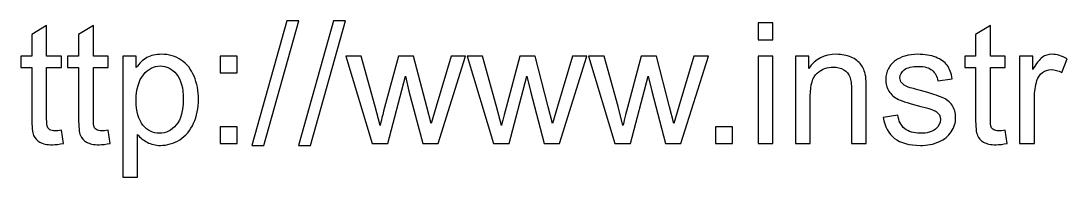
# Model space of a CAD drawing. Header units: centimetres. Extents: x -21.6 to 10.2, y -8.4 to 17.
# Drawn here: x -15.84 to -10.57, y 16.24 to 17.03 of the extents above; entities that cross this region are included whole.
import ezdxf

# ---------------------------------------------------------------- set-up
doc = ezdxf.new("R2010")
doc.units = ezdxf.units.CM
doc.header["$MEASUREMENT"] = 0
doc.layers.add('layer 1', color=7, linetype='Continuous')

msp = doc.modelspace()

# ---------------------------------------------------------------- linework, layer by layer
at = {"layer": 'layer 1', "color": 250}
for points, knots in [([(-14.67413, 16.40101), (-14.67413, 16.40101), (-14.49802, 17.02755), (-14.49802, 17.02755), (-14.49802, 17.02755), (-14.49802, 17.02755), (-14.43805, 17.02755), (-14.43805, 17.02755), (-14.43805, 17.02755), (-14.43805, 17.02755), (-14.61416, 16.40101), (-14.61416, 16.40101), (-14.61416, 16.40101), (-14.61416, 16.40101), (-14.67413, 16.40101), (-14.67413, 16.40101)], [0, 0, 0, 0, 0.2, 0.2, 0.2, 0.2, 0.4, 0.4, 0.4, 0.4, 0.6, 0.6, 0.6, 0.6, 1, 1, 1, 1]), ([(-14.4389, 16.40101), (-14.4389, 16.40101), (-14.26279, 17.02755), (-14.26279, 17.02755), (-14.26279, 17.02755), (-14.26279, 17.02755), (-14.20282, 17.02755), (-14.20282, 17.02755), (-14.20282, 17.02755), (-14.20282, 17.02755), (-14.37893, 16.40101), (-14.37893, 16.40101), (-14.37893, 16.40101), (-14.37893, 16.40101), (-14.4389, 16.40101), (-14.4389, 16.40101)], [0, 0, 0, 0, 0.2, 0.2, 0.2, 0.2, 0.4, 0.4, 0.4, 0.4, 0.6, 0.6, 0.6, 0.6, 1, 1, 1, 1]), ([(-12.12495, 16.93272), (-12.12495, 16.93272), (-12.12495, 17.01739), (-12.12495, 17.01739), (-12.12495, 17.01739), (-12.12495, 17.01739), (-12.05044, 17.01739), (-12.05044, 17.01739), (-12.05044, 17.01739), (-12.05044, 17.01739), (-12.05044, 16.93272), (-12.05044, 16.93272), (-12.05044, 16.93272), (-12.05044, 16.93272), (-12.12495, 16.93272), (-12.12495, 16.93272)], [0, 0, 0, 0, 0.2, 0.2, 0.2, 0.2, 0.4, 0.4, 0.4, 0.4, 0.6, 0.6, 0.6, 0.6, 1, 1, 1, 1]), ([(-15.63312, 16.47763), (-15.63312, 16.47763), (-15.62296, 16.41188), (-15.62296, 16.41188), (-15.62296, 16.41188), (-15.64384, 16.4075), (-15.66261, 16.40524), (-15.67898, 16.40524), (-15.67898, 16.40524), (-15.70593, 16.40524), (-15.72681, 16.40948), (-15.74177, 16.41808), (-15.74177, 16.41808), (-15.75659, 16.42669), (-15.76703, 16.43784), (-15.7731, 16.45181), (-15.7731, 16.45181), (-15.77917, 16.46578), (-15.78213, 16.49513), (-15.78213, 16.53986), (-15.78213, 16.53986), (-15.78213, 16.53986), (-15.78213, 16.79302), (-15.78213, 16.79302), (-15.78213, 16.79302), (-15.78213, 16.79302), (-15.83716, 16.79302), (-15.83716, 16.79302), (-15.83716, 16.79302), (-15.83716, 16.79302), (-15.83716, 16.85059), (-15.83716, 16.85059), (-15.83716, 16.85059), (-15.83716, 16.85059), (-15.78213, 16.85059), (-15.78213, 16.85059), (-15.78213, 16.85059), (-15.78213, 16.85059), (-15.78213, 16.95925), (-15.78213, 16.95925), (-15.78213, 16.95925), (-15.78213, 16.95925), (-15.70762, 17.00398), (-15.70762, 17.00398), (-15.70762, 17.00398), (-15.70762, 17.00398), (-15.70762, 16.85059), (-15.70762, 16.85059), (-15.70762, 16.85059), (-15.70762, 16.85059), (-15.63312, 16.85059), (-15.63312, 16.85059), (-15.63312, 16.85059), (-15.63312, 16.85059), (-15.63312, 16.79302), (-15.63312, 16.79302), (-15.63312, 16.79302), (-15.63312, 16.79302), (-15.70762, 16.79302), (-15.70762, 16.79302), (-15.70762, 16.79302), (-15.70762, 16.79302), (-15.70762, 16.53563), (-15.70762, 16.53563), (-15.70762, 16.53563), (-15.70762, 16.51432), (-15.70635, 16.50063), (-15.70367, 16.49457), (-15.70367, 16.49457), (-15.70113, 16.4885), (-15.6969, 16.4837), (-15.69097, 16.48003), (-15.69097, 16.48003), (-15.68504, 16.4765), (-15.67658, 16.47467), (-15.66557, 16.47467), (-15.66557, 16.47467), (-15.65739, 16.47467), (-15.64652, 16.47566), (-15.63312, 16.47763)], [0, 0, 0, 0, 0.047619, 0.047619, 0.047619, 0.047619, 0.0952381, 0.0952381, 0.0952381, 0.0952381, 0.1428571, 0.1428571, 0.1428571, 0.1428571, 0.1904762, 0.1904762, 0.1904762, 0.1904762, 0.2380952, 0.2380952, 0.2380952, 0.2380952, 0.2857143, 0.2857143, 0.2857143, 0.2857143, 0.3333333, 0.3333333, 0.3333333, 0.3333333, 0.3809524, 0.3809524, 0.3809524, 0.3809524, 0.4285714, 0.4285714, 0.4285714, 0.4285714, 0.4761905, 0.4761905, 0.4761905, 0.4761905, 0.5238095, 0.5238095, 0.5238095, 0.5238095, 0.5714286, 0.5714286, 0.5714286, 0.5714286, 0.6190476, 0.6190476, 0.6190476, 0.6190476, 0.6666667, 0.6666667, 0.6666667, 0.6666667, 0.7142857, 0.7142857, 0.7142857, 0.7142857, 0.7619048, 0.7619048, 0.7619048, 0.7619048, 0.8095238, 0.8095238, 0.8095238, 0.8095238, 0.8571429, 0.8571429, 0.8571429, 0.8571429, 0.9047619, 0.9047619, 0.9047619, 0.9047619, 1, 1, 1, 1]), ([(-15.39789, 16.47763), (-15.39789, 16.47763), (-15.38773, 16.41188), (-15.38773, 16.41188), (-15.38773, 16.41188), (-15.40861, 16.4075), (-15.42738, 16.40524), (-15.44375, 16.40524), (-15.44375, 16.40524), (-15.4707, 16.40524), (-15.49158, 16.40948), (-15.50654, 16.41808), (-15.50654, 16.41808), (-15.52136, 16.42669), (-15.5318, 16.43784), (-15.53787, 16.45181), (-15.53787, 16.45181), (-15.54394, 16.46578), (-15.5469, 16.49513), (-15.5469, 16.53986), (-15.5469, 16.53986), (-15.5469, 16.53986), (-15.5469, 16.79302), (-15.5469, 16.79302), (-15.5469, 16.79302), (-15.5469, 16.79302), (-15.60193, 16.79302), (-15.60193, 16.79302), (-15.60193, 16.79302), (-15.60193, 16.79302), (-15.60193, 16.85059), (-15.60193, 16.85059), (-15.60193, 16.85059), (-15.60193, 16.85059), (-15.5469, 16.85059), (-15.5469, 16.85059), (-15.5469, 16.85059), (-15.5469, 16.85059), (-15.5469, 16.95925), (-15.5469, 16.95925), (-15.5469, 16.95925), (-15.5469, 16.95925), (-15.47239, 17.00398), (-15.47239, 17.00398), (-15.47239, 17.00398), (-15.47239, 17.00398), (-15.47239, 16.85059), (-15.47239, 16.85059), (-15.47239, 16.85059), (-15.47239, 16.85059), (-15.39789, 16.85059), (-15.39789, 16.85059), (-15.39789, 16.85059), (-15.39789, 16.85059), (-15.39789, 16.79302), (-15.39789, 16.79302), (-15.39789, 16.79302), (-15.39789, 16.79302), (-15.47239, 16.79302), (-15.47239, 16.79302), (-15.47239, 16.79302), (-15.47239, 16.79302), (-15.47239, 16.53563), (-15.47239, 16.53563), (-15.47239, 16.53563), (-15.47239, 16.51432), (-15.47112, 16.50063), (-15.46844, 16.49457), (-15.46844, 16.49457), (-15.4659, 16.4885), (-15.46167, 16.4837), (-15.45574, 16.48003), (-15.45574, 16.48003), (-15.44981, 16.4765), (-15.44135, 16.47467), (-15.43034, 16.47467), (-15.43034, 16.47467), (-15.42216, 16.47467), (-15.41129, 16.47566), (-15.39789, 16.47763)], [0, 0, 0, 0, 0.047619, 0.047619, 0.047619, 0.047619, 0.0952381, 0.0952381, 0.0952381, 0.0952381, 0.1428571, 0.1428571, 0.1428571, 0.1428571, 0.1904762, 0.1904762, 0.1904762, 0.1904762, 0.2380952, 0.2380952, 0.2380952, 0.2380952, 0.2857143, 0.2857143, 0.2857143, 0.2857143, 0.3333333, 0.3333333, 0.3333333, 0.3333333, 0.3809524, 0.3809524, 0.3809524, 0.3809524, 0.4285714, 0.4285714, 0.4285714, 0.4285714, 0.4761905, 0.4761905, 0.4761905, 0.4761905, 0.5238095, 0.5238095, 0.5238095, 0.5238095, 0.5714286, 0.5714286, 0.5714286, 0.5714286, 0.6190476, 0.6190476, 0.6190476, 0.6190476, 0.6666667, 0.6666667, 0.6666667, 0.6666667, 0.7142857, 0.7142857, 0.7142857, 0.7142857, 0.7619048, 0.7619048, 0.7619048, 0.7619048, 0.8095238, 0.8095238, 0.8095238, 0.8095238, 0.8571429, 0.8571429, 0.8571429, 0.8571429, 0.9047619, 0.9047619, 0.9047619, 0.9047619, 1, 1, 1, 1]), ([(-10.88091, 16.47763), (-10.88091, 16.47763), (-10.87075, 16.41188), (-10.87075, 16.41188), (-10.87075, 16.41188), (-10.89163, 16.4075), (-10.9104, 16.40524), (-10.92677, 16.40524), (-10.92677, 16.40524), (-10.95372, 16.40524), (-10.9746, 16.40948), (-10.98956, 16.41808), (-10.98956, 16.41808), (-11.00438, 16.42669), (-11.01482, 16.43784), (-11.02089, 16.45181), (-11.02089, 16.45181), (-11.02696, 16.46578), (-11.02992, 16.49513), (-11.02992, 16.53986), (-11.02992, 16.53986), (-11.02992, 16.53986), (-11.02992, 16.79302), (-11.02992, 16.79302), (-11.02992, 16.79302), (-11.02992, 16.79302), (-11.08495, 16.79302), (-11.08495, 16.79302), (-11.08495, 16.79302), (-11.08495, 16.79302), (-11.08495, 16.85059), (-11.08495, 16.85059), (-11.08495, 16.85059), (-11.08495, 16.85059), (-11.02992, 16.85059), (-11.02992, 16.85059), (-11.02992, 16.85059), (-11.02992, 16.85059), (-11.02992, 16.95925), (-11.02992, 16.95925), (-11.02992, 16.95925), (-11.02992, 16.95925), (-10.95541, 17.00398), (-10.95541, 17.00398), (-10.95541, 17.00398), (-10.95541, 17.00398), (-10.95541, 16.85059), (-10.95541, 16.85059), (-10.95541, 16.85059), (-10.95541, 16.85059), (-10.88091, 16.85059), (-10.88091, 16.85059), (-10.88091, 16.85059), (-10.88091, 16.85059), (-10.88091, 16.79302), (-10.88091, 16.79302), (-10.88091, 16.79302), (-10.88091, 16.79302), (-10.95541, 16.79302), (-10.95541, 16.79302), (-10.95541, 16.79302), (-10.95541, 16.79302), (-10.95541, 16.53563), (-10.95541, 16.53563), (-10.95541, 16.53563), (-10.95541, 16.51432), (-10.95414, 16.50063), (-10.95146, 16.49457), (-10.95146, 16.49457), (-10.94892, 16.4885), (-10.94469, 16.4837), (-10.93876, 16.48003), (-10.93876, 16.48003), (-10.93283, 16.4765), (-10.92437, 16.47467), (-10.91336, 16.47467), (-10.91336, 16.47467), (-10.90518, 16.47467), (-10.89431, 16.47566), (-10.88091, 16.47763)], [0, 0, 0, 0, 0.047619, 0.047619, 0.047619, 0.047619, 0.0952381, 0.0952381, 0.0952381, 0.0952381, 0.1428571, 0.1428571, 0.1428571, 0.1428571, 0.1904762, 0.1904762, 0.1904762, 0.1904762, 0.2380952, 0.2380952, 0.2380952, 0.2380952, 0.2857143, 0.2857143, 0.2857143, 0.2857143, 0.3333333, 0.3333333, 0.3333333, 0.3333333, 0.3809524, 0.3809524, 0.3809524, 0.3809524, 0.4285714, 0.4285714, 0.4285714, 0.4285714, 0.4761905, 0.4761905, 0.4761905, 0.4761905, 0.5238095, 0.5238095, 0.5238095, 0.5238095, 0.5714286, 0.5714286, 0.5714286, 0.5714286, 0.6190476, 0.6190476, 0.6190476, 0.6190476, 0.6666667, 0.6666667, 0.6666667, 0.6666667, 0.7142857, 0.7142857, 0.7142857, 0.7142857, 0.7619048, 0.7619048, 0.7619048, 0.7619048, 0.8095238, 0.8095238, 0.8095238, 0.8095238, 0.8571429, 0.8571429, 0.8571429, 0.8571429, 0.9047619, 0.9047619, 0.9047619, 0.9047619, 1, 1, 1, 1]), ([(-15.32437, 16.24268), (-15.32437, 16.24268), (-15.32437, 16.85059), (-15.32437, 16.85059), (-15.32437, 16.85059), (-15.32437, 16.85059), (-15.25664, 16.85059), (-15.25664, 16.85059), (-15.25664, 16.85059), (-15.25664, 16.85059), (-15.25664, 16.79288), (-15.25664, 16.79288), (-15.25664, 16.79288), (-15.24069, 16.81517), (-15.22263, 16.83196), (-15.20245, 16.84311), (-15.20245, 16.84311), (-15.18241, 16.85426), (-15.158, 16.85991), (-15.12935, 16.85991), (-15.12935, 16.85991), (-15.09182, 16.85991), (-15.0588, 16.85031), (-15.03015, 16.83098), (-15.03015, 16.83098), (-15.00151, 16.81179), (-14.97992, 16.78455), (-14.96524, 16.74956), (-14.96524, 16.74956), (-14.95071, 16.71442), (-14.94337, 16.67604), (-14.94337, 16.63413), (-14.94337, 16.63413), (-14.94337, 16.58939), (-14.95141, 16.54904), (-14.9675, 16.51305), (-14.9675, 16.51305), (-14.98359, 16.47721), (-15.00701, 16.44969), (-15.03777, 16.4305), (-15.03777, 16.4305), (-15.06839, 16.41145), (-15.10071, 16.40186), (-15.13457, 16.40186), (-15.13457, 16.40186), (-15.15941, 16.40186), (-15.18171, 16.40708), (-15.20132, 16.41752), (-15.20132, 16.41752), (-15.22108, 16.42796), (-15.23716, 16.44109), (-15.24986, 16.45703), (-15.24986, 16.45703), (-15.24986, 16.45703), (-15.24986, 16.24268), (-15.24986, 16.24268), (-15.24986, 16.24268), (-15.24986, 16.24268), (-15.32437, 16.24268), (-15.32437, 16.24268)], [0, 0, 0, 0, 0.0625, 0.0625, 0.0625, 0.0625, 0.125, 0.125, 0.125, 0.125, 0.1875, 0.1875, 0.1875, 0.1875, 0.25, 0.25, 0.25, 0.25, 0.3125, 0.3125, 0.3125, 0.3125, 0.375, 0.375, 0.375, 0.375, 0.4375, 0.4375, 0.4375, 0.4375, 0.5, 0.5, 0.5, 0.5, 0.5625, 0.5625, 0.5625, 0.5625, 0.625, 0.625, 0.625, 0.625, 0.6875, 0.6875, 0.6875, 0.6875, 0.75, 0.75, 0.75, 0.75, 0.8125, 0.8125, 0.8125, 0.8125, 0.875, 0.875, 0.875, 0.875, 1, 1, 1, 1]), ([(-11.93685, 16.41117), (-11.93685, 16.41117), (-11.93685, 16.85059), (-11.93685, 16.85059), (-11.93685, 16.85059), (-11.93685, 16.85059), (-11.86996, 16.85059), (-11.86996, 16.85059), (-11.86996, 16.85059), (-11.86996, 16.85059), (-11.86996, 16.78822), (-11.86996, 16.78822), (-11.86996, 16.78822), (-11.83779, 16.83606), (-11.79122, 16.85991), (-11.7304, 16.85991), (-11.7304, 16.85991), (-11.70387, 16.85991), (-11.6796, 16.85511), (-11.65745, 16.84565), (-11.65745, 16.84565), (-11.63529, 16.8362), (-11.61864, 16.82364), (-11.60764, 16.80826), (-11.60764, 16.80826), (-11.59663, 16.79288), (-11.58887, 16.77453), (-11.58449, 16.75337), (-11.58449, 16.75337), (-11.58181, 16.73954), (-11.5804, 16.71541), (-11.5804, 16.68098), (-11.5804, 16.68098), (-11.5804, 16.68098), (-11.5804, 16.41117), (-11.5804, 16.41117), (-11.5804, 16.41117), (-11.5804, 16.41117), (-11.65491, 16.41117), (-11.65491, 16.41117), (-11.65491, 16.41117), (-11.65491, 16.41117), (-11.65491, 16.67815), (-11.65491, 16.67815), (-11.65491, 16.67815), (-11.65491, 16.70849), (-11.65773, 16.73121), (-11.66352, 16.74617), (-11.66352, 16.74617), (-11.6693, 16.76113), (-11.6796, 16.77312), (-11.69428, 16.78215), (-11.69428, 16.78215), (-11.70895, 16.79104), (-11.72631, 16.79556), (-11.74607, 16.79556), (-11.74607, 16.79556), (-11.77768, 16.79556), (-11.80491, 16.78554), (-11.82791, 16.76536), (-11.82791, 16.76536), (-11.85091, 16.74532), (-11.86234, 16.70708), (-11.86234, 16.65092), (-11.86234, 16.65092), (-11.86234, 16.65092), (-11.86234, 16.41117), (-11.86234, 16.41117), (-11.86234, 16.41117), (-11.86234, 16.41117), (-11.93685, 16.41117), (-11.93685, 16.41117)], [0, 0, 0, 0, 0.0526316, 0.0526316, 0.0526316, 0.0526316, 0.1052632, 0.1052632, 0.1052632, 0.1052632, 0.1578947, 0.1578947, 0.1578947, 0.1578947, 0.2105263, 0.2105263, 0.2105263, 0.2105263, 0.2631579, 0.2631579, 0.2631579, 0.2631579, 0.3157895, 0.3157895, 0.3157895, 0.3157895, 0.3684211, 0.3684211, 0.3684211, 0.3684211, 0.4210526, 0.4210526, 0.4210526, 0.4210526, 0.4736842, 0.4736842, 0.4736842, 0.4736842, 0.5263158, 0.5263158, 0.5263158, 0.5263158, 0.5789474, 0.5789474, 0.5789474, 0.5789474, 0.6315789, 0.6315789, 0.6315789, 0.6315789, 0.6842105, 0.6842105, 0.6842105, 0.6842105, 0.7368421, 0.7368421, 0.7368421, 0.7368421, 0.7894737, 0.7894737, 0.7894737, 0.7894737, 0.8421053, 0.8421053, 0.8421053, 0.8421053, 0.8947368, 0.8947368, 0.8947368, 0.8947368, 1, 1, 1, 1]), ([(-11.49559, 16.5424), (-11.49559, 16.5424), (-11.42193, 16.55426), (-11.42193, 16.55426), (-11.42193, 16.55426), (-11.41784, 16.52476), (-11.40627, 16.50219), (-11.38736, 16.48638), (-11.38736, 16.48638), (-11.36845, 16.47072), (-11.34192, 16.46282), (-11.30806, 16.46282), (-11.30806, 16.46282), (-11.27377, 16.46282), (-11.24837, 16.46973), (-11.23171, 16.4837), (-11.23171, 16.4837), (-11.2152, 16.49753), (-11.20688, 16.5139), (-11.20688, 16.53267), (-11.20688, 16.53267), (-11.20688, 16.54946), (-11.21436, 16.56272), (-11.22917, 16.57232), (-11.22917, 16.57232), (-11.23962, 16.57895), (-11.26502, 16.58728), (-11.30537, 16.59758), (-11.30537, 16.59758), (-11.35984, 16.61127), (-11.39752, 16.62312), (-11.41869, 16.63314), (-11.41869, 16.63314), (-11.43971, 16.6433), (-11.45566, 16.65713), (-11.46652, 16.67491), (-11.46652, 16.67491), (-11.47739, 16.69255), (-11.48289, 16.71216), (-11.48289, 16.73361), (-11.48289, 16.73361), (-11.48289, 16.75322), (-11.47838, 16.77129), (-11.46949, 16.78794), (-11.46949, 16.78794), (-11.46046, 16.80459), (-11.44832, 16.81842), (-11.43294, 16.82942), (-11.43294, 16.82942), (-11.42137, 16.83789), (-11.40556, 16.84509), (-11.38567, 16.85102), (-11.38567, 16.85102), (-11.36563, 16.85694), (-11.34432, 16.85991), (-11.32146, 16.85991), (-11.32146, 16.85991), (-11.28703, 16.85991), (-11.25683, 16.85497), (-11.23087, 16.84495), (-11.23087, 16.84495), (-11.20476, 16.83507), (-11.18557, 16.82152), (-11.17315, 16.80459), (-11.17315, 16.80459), (-11.16088, 16.78751), (-11.15227, 16.7648), (-11.14761, 16.73629), (-11.14761, 16.73629), (-11.14761, 16.73629), (-11.22043, 16.72613), (-11.22043, 16.72613), (-11.22043, 16.72613), (-11.22367, 16.74899), (-11.23327, 16.76691), (-11.24907, 16.77975), (-11.24907, 16.77975), (-11.26488, 16.79259), (-11.28717, 16.79894), (-11.3161, 16.79894), (-11.3161, 16.79894), (-11.35011, 16.79894), (-11.37452, 16.7933), (-11.38905, 16.78201), (-11.38905, 16.78201), (-11.40359, 16.77072), (-11.41093, 16.75746), (-11.41093, 16.74236), (-11.41093, 16.74236), (-11.41093, 16.73276), (-11.40796, 16.72401), (-11.4019, 16.71625), (-11.4019, 16.71625), (-11.39583, 16.70835), (-11.38637, 16.70172), (-11.37339, 16.6965), (-11.37339, 16.6965), (-11.36591, 16.69368), (-11.34418, 16.68733), (-11.30777, 16.67745), (-11.30777, 16.67745), (-11.25528, 16.66348), (-11.21859, 16.65191), (-11.19771, 16.64302), (-11.19771, 16.64302), (-11.17682, 16.63413), (-11.16045, 16.621), (-11.1486, 16.60407), (-11.1486, 16.60407), (-11.13661, 16.587), (-11.13068, 16.56583), (-11.13068, 16.54043), (-11.13068, 16.54043), (-11.13068, 16.51573), (-11.13788, 16.49245), (-11.15241, 16.47058), (-11.15241, 16.47058), (-11.16694, 16.44871), (-11.18783, 16.43177), (-11.21506, 16.41978), (-11.21506, 16.41978), (-11.24244, 16.40778), (-11.27334, 16.40186), (-11.30777, 16.40186), (-11.30777, 16.40186), (-11.36478, 16.40186), (-11.40839, 16.41371), (-11.4383, 16.43728), (-11.4383, 16.43728), (-11.46822, 16.46098), (-11.48727, 16.49598), (-11.49559, 16.5424)], [0, 0, 0, 0, 0.0294118, 0.0294118, 0.0294118, 0.0294118, 0.0588235, 0.0588235, 0.0588235, 0.0588235, 0.0882353, 0.0882353, 0.0882353, 0.0882353, 0.1176471, 0.1176471, 0.1176471, 0.1176471, 0.1470588, 0.1470588, 0.1470588, 0.1470588, 0.1764706, 0.1764706, 0.1764706, 0.1764706, 0.2058824, 0.2058824, 0.2058824, 0.2058824, 0.2352941, 0.2352941, 0.2352941, 0.2352941, 0.2647059, 0.2647059, 0.2647059, 0.2647059, 0.2941176, 0.2941176, 0.2941176, 0.2941176, 0.3235294, 0.3235294, 0.3235294, 0.3235294, 0.3529412, 0.3529412, 0.3529412, 0.3529412, 0.3823529, 0.3823529, 0.3823529, 0.3823529, 0.4117647, 0.4117647, 0.4117647, 0.4117647, 0.4411765, 0.4411765, 0.4411765, 0.4411765, 0.4705882, 0.4705882, 0.4705882, 0.4705882, 0.5, 0.5, 0.5, 0.5, 0.5294118, 0.5294118, 0.5294118, 0.5294118, 0.5588235, 0.5588235, 0.5588235, 0.5588235, 0.5882353, 0.5882353, 0.5882353, 0.5882353, 0.6176471, 0.6176471, 0.6176471, 0.6176471, 0.6470588, 0.6470588, 0.6470588, 0.6470588, 0.6764706, 0.6764706, 0.6764706, 0.6764706, 0.7058824, 0.7058824, 0.7058824, 0.7058824, 0.7352941, 0.7352941, 0.7352941, 0.7352941, 0.7647059, 0.7647059, 0.7647059, 0.7647059, 0.7941176, 0.7941176, 0.7941176, 0.7941176, 0.8235294, 0.8235294, 0.8235294, 0.8235294, 0.8529412, 0.8529412, 0.8529412, 0.8529412, 0.8823529, 0.8823529, 0.8823529, 0.8823529, 0.9117647, 0.9117647, 0.9117647, 0.9117647, 0.9411765, 0.9411765, 0.9411765, 0.9411765, 1, 1, 1, 1]), ([(-10.80824, 16.41117), (-10.80824, 16.41117), (-10.80824, 16.85059), (-10.80824, 16.85059), (-10.80824, 16.85059), (-10.80824, 16.85059), (-10.74135, 16.85059), (-10.74135, 16.85059), (-10.74135, 16.85059), (-10.74135, 16.85059), (-10.74135, 16.78328), (-10.74135, 16.78328), (-10.74135, 16.78328), (-10.72428, 16.81447), (-10.70847, 16.83507), (-10.69394, 16.84495), (-10.69394, 16.84495), (-10.6794, 16.85497), (-10.66346, 16.85991), (-10.6461, 16.85991), (-10.6461, 16.85991), (-10.62098, 16.85991), (-10.59544, 16.852), (-10.56948, 16.83634), (-10.56948, 16.83634), (-10.56948, 16.83634), (-10.596, 16.76762), (-10.596, 16.76762), (-10.596, 16.76762), (-10.61407, 16.77778), (-10.63213, 16.78286), (-10.65019, 16.78286), (-10.65019, 16.78286), (-10.66642, 16.78286), (-10.68095, 16.77792), (-10.69379, 16.76818), (-10.69379, 16.76818), (-10.70664, 16.75845), (-10.71581, 16.7449), (-10.72131, 16.72754), (-10.72131, 16.72754), (-10.72964, 16.70115), (-10.73373, 16.67223), (-10.73373, 16.64076), (-10.73373, 16.64076), (-10.73373, 16.64076), (-10.73373, 16.41117), (-10.73373, 16.41117), (-10.73373, 16.41117), (-10.73373, 16.41117), (-10.80824, 16.41117), (-10.80824, 16.41117)], [0, 0, 0, 0, 0.0714286, 0.0714286, 0.0714286, 0.0714286, 0.1428571, 0.1428571, 0.1428571, 0.1428571, 0.2142857, 0.2142857, 0.2142857, 0.2142857, 0.2857143, 0.2857143, 0.2857143, 0.2857143, 0.3571429, 0.3571429, 0.3571429, 0.3571429, 0.4285714, 0.4285714, 0.4285714, 0.4285714, 0.5, 0.5, 0.5, 0.5, 0.5714286, 0.5714286, 0.5714286, 0.5714286, 0.6428571, 0.6428571, 0.6428571, 0.6428571, 0.7142857, 0.7142857, 0.7142857, 0.7142857, 0.7857143, 0.7857143, 0.7857143, 0.7857143, 0.8571429, 0.8571429, 0.8571429, 0.8571429, 1, 1, 1, 1]), ([(-14.83316, 16.76592), (-14.83316, 16.76592), (-14.83316, 16.85059), (-14.83316, 16.85059), (-14.83316, 16.85059), (-14.83316, 16.85059), (-14.74849, 16.85059), (-14.74849, 16.85059), (-14.74849, 16.85059), (-14.74849, 16.85059), (-14.74849, 16.76592), (-14.74849, 16.76592), (-14.74849, 16.76592), (-14.74849, 16.76592), (-14.83316, 16.76592), (-14.83316, 16.76592)], [0, 0, 0, 0, 0.2, 0.2, 0.2, 0.2, 0.4, 0.4, 0.4, 0.4, 0.6, 0.6, 0.6, 0.6, 1, 1, 1, 1]), ([(-14.06877, 16.41117), (-14.06877, 16.41117), (-14.20155, 16.85059), (-14.20155, 16.85059), (-14.20155, 16.85059), (-14.20155, 16.85059), (-14.12366, 16.85059), (-14.12366, 16.85059), (-14.12366, 16.85059), (-14.12366, 16.85059), (-14.05353, 16.59701), (-14.05353, 16.59701), (-14.05353, 16.59701), (-14.05353, 16.59701), (-14.02869, 16.50261), (-14.02869, 16.50261), (-14.02869, 16.50261), (-14.0277, 16.50727), (-14.02008, 16.53746), (-14.00597, 16.5932), (-14.00597, 16.5932), (-14.00597, 16.5932), (-13.9364, 16.85059), (-13.9364, 16.85059), (-13.9364, 16.85059), (-13.9364, 16.85059), (-13.86006, 16.85059), (-13.86006, 16.85059), (-13.86006, 16.85059), (-13.86006, 16.85059), (-13.79388, 16.59546), (-13.79388, 16.59546), (-13.79388, 16.59546), (-13.79388, 16.59546), (-13.77229, 16.51178), (-13.77229, 16.51178), (-13.77229, 16.51178), (-13.77229, 16.51178), (-13.74703, 16.59659), (-13.74703, 16.59659), (-13.74703, 16.59659), (-13.74703, 16.59659), (-13.67111, 16.85059), (-13.67111, 16.85059), (-13.67111, 16.85059), (-13.67111, 16.85059), (-13.59872, 16.85059), (-13.59872, 16.85059), (-13.59872, 16.85059), (-13.59872, 16.85059), (-13.73659, 16.41117), (-13.73659, 16.41117), (-13.73659, 16.41117), (-13.73659, 16.41117), (-13.81364, 16.41117), (-13.81364, 16.41117), (-13.81364, 16.41117), (-13.81364, 16.41117), (-13.88335, 16.67406), (-13.88335, 16.67406), (-13.88335, 16.67406), (-13.88335, 16.67406), (-13.90099, 16.74927), (-13.90099, 16.74927), (-13.90099, 16.74927), (-13.90099, 16.74927), (-13.98989, 16.41117), (-13.98989, 16.41117), (-13.98989, 16.41117), (-13.98989, 16.41117), (-14.06877, 16.41117), (-14.06877, 16.41117)], [0, 0, 0, 0, 0.0526316, 0.0526316, 0.0526316, 0.0526316, 0.1052632, 0.1052632, 0.1052632, 0.1052632, 0.1578947, 0.1578947, 0.1578947, 0.1578947, 0.2105263, 0.2105263, 0.2105263, 0.2105263, 0.2631579, 0.2631579, 0.2631579, 0.2631579, 0.3157895, 0.3157895, 0.3157895, 0.3157895, 0.3684211, 0.3684211, 0.3684211, 0.3684211, 0.4210526, 0.4210526, 0.4210526, 0.4210526, 0.4736842, 0.4736842, 0.4736842, 0.4736842, 0.5263158, 0.5263158, 0.5263158, 0.5263158, 0.5789474, 0.5789474, 0.5789474, 0.5789474, 0.6315789, 0.6315789, 0.6315789, 0.6315789, 0.6842105, 0.6842105, 0.6842105, 0.6842105, 0.7368421, 0.7368421, 0.7368421, 0.7368421, 0.7894737, 0.7894737, 0.7894737, 0.7894737, 0.8421053, 0.8421053, 0.8421053, 0.8421053, 0.8947368, 0.8947368, 0.8947368, 0.8947368, 1, 1, 1, 1]), ([(-13.45733, 16.41117), (-13.45733, 16.41117), (-13.59011, 16.85059), (-13.59011, 16.85059), (-13.59011, 16.85059), (-13.59011, 16.85059), (-13.51222, 16.85059), (-13.51222, 16.85059), (-13.51222, 16.85059), (-13.51222, 16.85059), (-13.44209, 16.59701), (-13.44209, 16.59701), (-13.44209, 16.59701), (-13.44209, 16.59701), (-13.41725, 16.50261), (-13.41725, 16.50261), (-13.41725, 16.50261), (-13.41626, 16.50727), (-13.40864, 16.53746), (-13.39453, 16.5932), (-13.39453, 16.5932), (-13.39453, 16.5932), (-13.32496, 16.85059), (-13.32496, 16.85059), (-13.32496, 16.85059), (-13.32496, 16.85059), (-13.24862, 16.85059), (-13.24862, 16.85059), (-13.24862, 16.85059), (-13.24862, 16.85059), (-13.18244, 16.59546), (-13.18244, 16.59546), (-13.18244, 16.59546), (-13.18244, 16.59546), (-13.16085, 16.51178), (-13.16085, 16.51178), (-13.16085, 16.51178), (-13.16085, 16.51178), (-13.13559, 16.59659), (-13.13559, 16.59659), (-13.13559, 16.59659), (-13.13559, 16.59659), (-13.05967, 16.85059), (-13.05967, 16.85059), (-13.05967, 16.85059), (-13.05967, 16.85059), (-12.98728, 16.85059), (-12.98728, 16.85059), (-12.98728, 16.85059), (-12.98728, 16.85059), (-13.12515, 16.41117), (-13.12515, 16.41117), (-13.12515, 16.41117), (-13.12515, 16.41117), (-13.2022, 16.41117), (-13.2022, 16.41117), (-13.2022, 16.41117), (-13.2022, 16.41117), (-13.27191, 16.67406), (-13.27191, 16.67406), (-13.27191, 16.67406), (-13.27191, 16.67406), (-13.28955, 16.74927), (-13.28955, 16.74927), (-13.28955, 16.74927), (-13.28955, 16.74927), (-13.37845, 16.41117), (-13.37845, 16.41117), (-13.37845, 16.41117), (-13.37845, 16.41117), (-13.45733, 16.41117), (-13.45733, 16.41117)], [0, 0, 0, 0, 0.0526316, 0.0526316, 0.0526316, 0.0526316, 0.1052632, 0.1052632, 0.1052632, 0.1052632, 0.1578947, 0.1578947, 0.1578947, 0.1578947, 0.2105263, 0.2105263, 0.2105263, 0.2105263, 0.2631579, 0.2631579, 0.2631579, 0.2631579, 0.3157895, 0.3157895, 0.3157895, 0.3157895, 0.3684211, 0.3684211, 0.3684211, 0.3684211, 0.4210526, 0.4210526, 0.4210526, 0.4210526, 0.4736842, 0.4736842, 0.4736842, 0.4736842, 0.5263158, 0.5263158, 0.5263158, 0.5263158, 0.5789474, 0.5789474, 0.5789474, 0.5789474, 0.6315789, 0.6315789, 0.6315789, 0.6315789, 0.6842105, 0.6842105, 0.6842105, 0.6842105, 0.7368421, 0.7368421, 0.7368421, 0.7368421, 0.7894737, 0.7894737, 0.7894737, 0.7894737, 0.8421053, 0.8421053, 0.8421053, 0.8421053, 0.8947368, 0.8947368, 0.8947368, 0.8947368, 1, 1, 1, 1]), ([(-12.84589, 16.41117), (-12.84589, 16.41117), (-12.97867, 16.85059), (-12.97867, 16.85059), (-12.97867, 16.85059), (-12.97867, 16.85059), (-12.90078, 16.85059), (-12.90078, 16.85059), (-12.90078, 16.85059), (-12.90078, 16.85059), (-12.83065, 16.59701), (-12.83065, 16.59701), (-12.83065, 16.59701), (-12.83065, 16.59701), (-12.80581, 16.50261), (-12.80581, 16.50261), (-12.80581, 16.50261), (-12.80482, 16.50727), (-12.7972, 16.53746), (-12.78309, 16.5932), (-12.78309, 16.5932), (-12.78309, 16.5932), (-12.71352, 16.85059), (-12.71352, 16.85059), (-12.71352, 16.85059), (-12.71352, 16.85059), (-12.63718, 16.85059), (-12.63718, 16.85059), (-12.63718, 16.85059), (-12.63718, 16.85059), (-12.571, 16.59546), (-12.571, 16.59546), (-12.571, 16.59546), (-12.571, 16.59546), (-12.54941, 16.51178), (-12.54941, 16.51178), (-12.54941, 16.51178), (-12.54941, 16.51178), (-12.52415, 16.59659), (-12.52415, 16.59659), (-12.52415, 16.59659), (-12.52415, 16.59659), (-12.44823, 16.85059), (-12.44823, 16.85059), (-12.44823, 16.85059), (-12.44823, 16.85059), (-12.37584, 16.85059), (-12.37584, 16.85059), (-12.37584, 16.85059), (-12.37584, 16.85059), (-12.51371, 16.41117), (-12.51371, 16.41117), (-12.51371, 16.41117), (-12.51371, 16.41117), (-12.59076, 16.41117), (-12.59076, 16.41117), (-12.59076, 16.41117), (-12.59076, 16.41117), (-12.66047, 16.67406), (-12.66047, 16.67406), (-12.66047, 16.67406), (-12.66047, 16.67406), (-12.67811, 16.74927), (-12.67811, 16.74927), (-12.67811, 16.74927), (-12.67811, 16.74927), (-12.76701, 16.41117), (-12.76701, 16.41117), (-12.76701, 16.41117), (-12.76701, 16.41117), (-12.84589, 16.41117), (-12.84589, 16.41117)], [0, 0, 0, 0, 0.0526316, 0.0526316, 0.0526316, 0.0526316, 0.1052632, 0.1052632, 0.1052632, 0.1052632, 0.1578947, 0.1578947, 0.1578947, 0.1578947, 0.2105263, 0.2105263, 0.2105263, 0.2105263, 0.2631579, 0.2631579, 0.2631579, 0.2631579, 0.3157895, 0.3157895, 0.3157895, 0.3157895, 0.3684211, 0.3684211, 0.3684211, 0.3684211, 0.4210526, 0.4210526, 0.4210526, 0.4210526, 0.4736842, 0.4736842, 0.4736842, 0.4736842, 0.5263158, 0.5263158, 0.5263158, 0.5263158, 0.5789474, 0.5789474, 0.5789474, 0.5789474, 0.6315789, 0.6315789, 0.6315789, 0.6315789, 0.6842105, 0.6842105, 0.6842105, 0.6842105, 0.7368421, 0.7368421, 0.7368421, 0.7368421, 0.7894737, 0.7894737, 0.7894737, 0.7894737, 0.8421053, 0.8421053, 0.8421053, 0.8421053, 0.8947368, 0.8947368, 0.8947368, 0.8947368, 1, 1, 1, 1]), ([(-12.12495, 16.41117), (-12.12495, 16.41117), (-12.12495, 16.85059), (-12.12495, 16.85059), (-12.12495, 16.85059), (-12.12495, 16.85059), (-12.05044, 16.85059), (-12.05044, 16.85059), (-12.05044, 16.85059), (-12.05044, 16.85059), (-12.05044, 16.41117), (-12.05044, 16.41117), (-12.05044, 16.41117), (-12.05044, 16.41117), (-12.12495, 16.41117), (-12.12495, 16.41117)], [0, 0, 0, 0, 0.2, 0.2, 0.2, 0.2, 0.4, 0.4, 0.4, 0.4, 0.6, 0.6, 0.6, 0.6, 1, 1, 1, 1]), ([(-15.25664, 16.6282), (-15.25664, 16.5719), (-15.24521, 16.53027), (-15.22249, 16.50332), (-15.22249, 16.50332), (-15.19963, 16.47636), (-15.17197, 16.46282), (-15.13951, 16.46282), (-15.13951, 16.46282), (-15.10649, 16.46282), (-15.07827, 16.47679), (-15.05485, 16.50473), (-15.05485, 16.50473), (-15.03128, 16.53267), (-15.01957, 16.57585), (-15.01957, 16.63441), (-15.01957, 16.63441), (-15.01957, 16.69029), (-15.031, 16.73206), (-15.054, 16.75986), (-15.054, 16.75986), (-15.077, 16.78766), (-15.10438, 16.80148), (-15.13627, 16.80148), (-15.13627, 16.80148), (-15.16788, 16.80148), (-15.19582, 16.78667), (-15.22009, 16.75718), (-15.22009, 16.75718), (-15.2445, 16.72754), (-15.25664, 16.68464), (-15.25664, 16.6282)], [0, 0, 0, 0, 0.1111111, 0.1111111, 0.1111111, 0.1111111, 0.2222222, 0.2222222, 0.2222222, 0.2222222, 0.3333333, 0.3333333, 0.3333333, 0.3333333, 0.4444444, 0.4444444, 0.4444444, 0.4444444, 0.5555556, 0.5555556, 0.5555556, 0.5555556, 0.6666667, 0.6666667, 0.6666667, 0.6666667, 0.7777778, 0.7777778, 0.7777778, 0.7777778, 1, 1, 1, 1]), ([(-14.83316, 16.41117), (-14.83316, 16.41117), (-14.83316, 16.49584), (-14.83316, 16.49584), (-14.83316, 16.49584), (-14.83316, 16.49584), (-14.74849, 16.49584), (-14.74849, 16.49584), (-14.74849, 16.49584), (-14.74849, 16.49584), (-14.74849, 16.41117), (-14.74849, 16.41117), (-14.74849, 16.41117), (-14.74849, 16.41117), (-14.83316, 16.41117), (-14.83316, 16.41117)], [0, 0, 0, 0, 0.2, 0.2, 0.2, 0.2, 0.4, 0.4, 0.4, 0.4, 0.6, 0.6, 0.6, 0.6, 1, 1, 1, 1]), ([(-12.33901, 16.41117), (-12.33901, 16.41117), (-12.33901, 16.49584), (-12.33901, 16.49584), (-12.33901, 16.49584), (-12.33901, 16.49584), (-12.25435, 16.49584), (-12.25435, 16.49584), (-12.25435, 16.49584), (-12.25435, 16.49584), (-12.25435, 16.41117), (-12.25435, 16.41117), (-12.25435, 16.41117), (-12.25435, 16.41117), (-12.33901, 16.41117), (-12.33901, 16.41117)], [0, 0, 0, 0, 0.2, 0.2, 0.2, 0.2, 0.4, 0.4, 0.4, 0.4, 0.6, 0.6, 0.6, 0.6, 1, 1, 1, 1])]:
    msp.add_open_spline(points, degree=3, knots=knots, dxfattribs=at)

doc.saveas('drawing.dxf')
